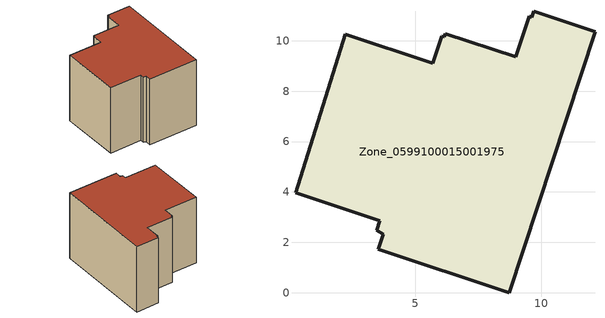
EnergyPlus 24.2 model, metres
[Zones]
Zone_0599100015001975
 floor ground (C_G): 3.6,2.85 0.25,3.97 2.23,10.26 5.7,9.11 6.05,10.18 6.16,10.16 6.2,10.29 9,9.36 9.53,10.96 9.63,10.93 9.7,11.17 12.14,10.37 8.74,0 3.54,1.72 3.73,2.32 3.48,2.49 z0.68
 wall outside (C_F): 0.25,3.97 3.6,2.85 3.48,2.49 3.73,2.32 3.54,1.72 8.74,0 12.14,10.37 9.7,11.17 9.63,10.93 9.53,10.96 9,9.36 6.2,10.29 6.16,10.16 6.05,10.18 5.7,9.11 2.23,10.26 0.25,3.97 z0.68:8.37
 roof outside (C_R): 3.73,2.32 3.54,1.72 8.74,0 12.14,10.37 9.7,11.17 9.63,10.93 9.53,10.96 9,9.36 6.2,10.29 6.16,10.16 6.05,10.18 5.7,9.11 2.23,10.26 0.25,3.97 3.6,2.85 3.48,2.49 z8.37
[BUILDING]
Pand.0599100015001975: North Axis=0; Terrain=City; Loads Convergence Tolerance Value=0.04; Temperature Convergence Tolerance Value=0.4; Solar Distribution=FullExterior; Maximum Number of Warmup Days=25; Minimum Number of Warmup Days=1
[Site:Location]
Rotterdam.The.Hague.AP_ZH_NLD Design_Conditions: Latitude=51.96; Longitude=4.45; Time Zone=1; Elevation=-4.5
[SITE:GROUNDTEMPERATURE:BUILDINGSURFACE]
18, 18, 18, 18, 18, 18, 18, 18, 18, 18, 18, 18
[MATERIAL] Thermal Absorptance=0.9; Solar Absorptance=0.7; Visible Absorptance=0.7
Name | Roughness | Thickness | Conductivity | Density | Specific Heat
G.TI.1965-1974 | MediumSmooth | 0.15 | 0.882353 | 540 | 1210
F.TI.1965-1974 | Rough | 0.3 | 0.697674 | 1920 | 840
R.TI.1965-1974 | MediumRough | 0.2 | 0.232558 | 1500 | 1000
[CONSTRUCTION]
C_G: G.TI.1965-1974
C_F: F.TI.1965-1974
C_R: R.TI.1965-1974
[ZONE]
Zone_0599100015001975: Type=1; Multiplier=1; Ceiling Height=Autocalculate; Volume=Autocalculate; Floor Area=autocalculate; Part of Total Floor Area=Yes
[ZONEINFILTRATION:DESIGNFLOWRATE]
Infil_Zone_0599100015001975: Zone or ZoneList or Space or SpaceList=Zone_0599100015001975; Schedule=AlwaysOn; Design Flow Rate Calculation Method=Flow/Area; Flow Rate per Floor Area=0.003; Constant Term Coefficient=1; Temperature Term Coefficient=0; Velocity Term Coefficient=0; Velocity Squared Term Coefficient=0
[HVACTEMPLATE:ZONE:IDEALLOADSAIRSYSTEM]
Zone_0599100015001975: Maximum Heating Supply Air Temperature=50; Minimum Cooling Supply Air Temperature=13; Maximum Heating Supply Air Humidity Ratio=0.0156; Minimum Cooling Supply Air Humidity Ratio=0.0077; Heating Limit=NoLimit; Cooling Limit=NoLimit; Dehumidification Control Type=ConstantSensibleHeatRatio; Cooling Sensible Heat Ratio=0.7; Dehumidification Setpoint=60; Humidification Control Type=None; Humidification Setpoint=30; Outdoor Air Method=None; Outdoor Air Flow Rate per Person=0.00944; Outdoor Air Flow Rate per Zone Floor Area=0; Outdoor Air Flow Rate per Zone=0; Demand Controlled Ventilation Type=None; Outdoor Air Economizer Type=NoEconomizer; Heat Recovery Type=None; Sensible Heat Recovery Effectiveness=0.7; Latent Heat Recovery Effectiveness=0.65
[ZONECONTROL:THERMOSTAT]
ThermostatControl_Zone_0599100015001975: Zone or ZoneList=Zone_0599100015001975; Control Type Schedule=DualSetpointControlType; Control 1=Thermostat_Zone_0599100015001975; Temperature Difference Between Cutout And Setpoint=0
[THERMOSTATSETPOINT:DUALSETPOINT]
Thermostat_Zone_0599100015001975: Heating Setpoint Temperature Schedule=HeatingSetpoint_Zone_0599100015001975; Cooling Setpoint Temperature Schedule=CoolingSetpoint_Zone_0599100015001975
[SCHEDULE:COMPACT]
HeatingSetpoint_Zone_0599100015001975: Through: 12/31, For: AllDays, Until: 24:00, 21
CoolingSetpoint_Zone_0599100015001975: Through: 12/31, For: AllDays, Until: 24:00, 24
DualSetpointControlType: Through: 12/31, For: AllDays, Until: 24:00, 4
AlwaysOn: Through: 12/31, For: AllDays, Until: 24:00, 1
